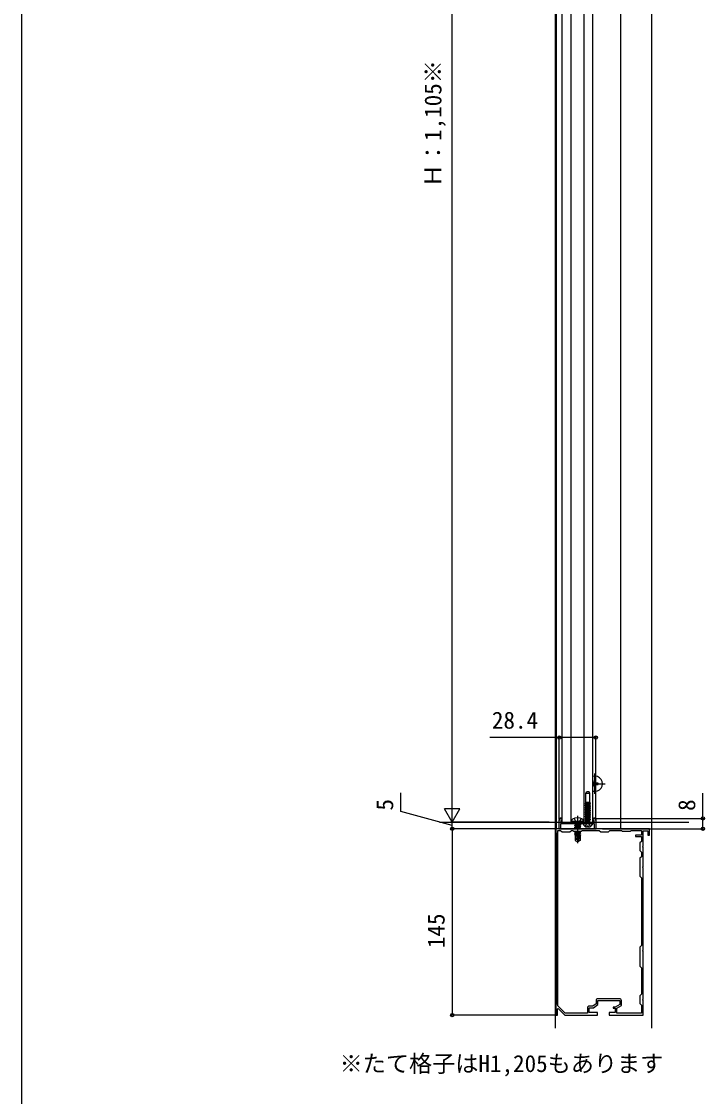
# Model space of a CAD drawing. Units: millimetres, scale not verified. Extents: x -1051 to 1050, y -1573 to 1564.
# Drawn here: x -1050 to -518, y -108 to 728 of the extents above; entities that cross this region are included whole.
import ezdxf
from ezdxf.enums import TextEntityAlignment as Align

# ---------------------------------------------------------------- set-up
doc = ezdxf.new("R2010")
doc.units = ezdxf.units.MM
doc.header["$LTSCALE"] = 5
for name, color, linetype in [('0-1_USER1', 3, 'Continuous'), ('0-2_YKK_11', 7, 'Continuous'), ('0-3_YKK_12', 2, 'Continuous'), ('0-4_YKK_13', 4, 'Continuous'), ('0-5_YKK_D', 6, 'Continuous'), ('0-6_YKK_ZWAK', 7, 'Continuous')]:
    doc.layers.add(name, color=color, linetype=linetype)
doc.styles.add('ＭＳ ゴシック', font='')
doc.styles.get('ＭＳ ゴシック').set_extended_font_data('MS Gothic')

msp = doc.modelspace()

# ---------------------------------------------------------------- linework, layer by layer
at = {"layer": '0-2_YKK_11'}
msp.add_line((-584.675, -31.963), (-601.375, -31.963), dxfattribs=at)
for points in [[(-603.075, 106.737), (-603.075, 100.237), (-604.075, 100.237), (-604.075, 104.037), (-608.755, 104.037), (-609.015, 104.187), (-609.535, 104.187), (-609.795, 104.037), (-616.755, 104.037), (-617.015, 104.187), (-617.275, 104.337), (-617.535, 104.187), (-617.795, 104.037), (-624.755, 104.037), (-625.015, 104.187), (-625.535, 104.187), (-625.795, 104.037), (-630.475, 104.037), (-630.475, 100.237), (-631.475, 100.237), (-631.475, 106.737)], [(-629.975, 108.237), (-629.475, 107.737), (-629.475, 106.737), (-630.275, 106.737), (-630.275, 105.237), (-617.275, 105.237)], [(-617.275, 105.237), (-604.275, 105.237), (-604.275, 106.737), (-605.075, 106.737), (-605.075, 107.737), (-604.575, 108.237)], [(-566.395, 86.512), (-566.275, 86.695), (-566.275, 98.737), (-562.675, 98.737), (-562.675, 95.237), (-561.275, 95.237), (-561.275, 100.237), (-595.816, 100.237), (-596, 100.117), (-596.55, 100.117), (-596.733, 100.237), (-616.816, 100.237), (-617, 100.117), (-617.55, 100.117), (-617.733, 100.237), (-625.816, 100.237), (-626, 100.117), (-626.55, 100.117), (-626.733, 100.237), (-634.275, 100.237), (-634.275, 97.237), (-633.975, 96.937)], [(-633.975, 96.937), (-633.975, -36.463), (-634.275, -36.763), (-634.275, -44.763), (-632.775, -44.763), (-632.775, -39.864), (-632.406, -39.709), (-627.275, -44.763), (-601.775, -44.763), (-601.775, -42.763), (-608.375, -42.763), (-608.375, -39.063), (-604.875, -39.063), (-601.575, -36.563), (-601.575, -33.263), (-584.475, -33.263), (-584.475, -36.563), (-587.975, -38.463), (-589.475, -38.463), (-589.475, -39.363), (-587.975, -39.363), (-587.975, -42.763), (-592.775, -42.763), (-592.775, -44.763), (-566.275, -44.763), (-566.275, -33.222), (-566.395, -33.038), (-566.395, -32.488), (-566.275, -32.305), (-566.275, 4.778), (-566.395, 4.962), (-566.395, 5.512), (-566.275, 5.695), (-566.275, 69.778), (-566.395, 69.962), (-566.395, 70.512), (-566.275, 70.695), (-566.275, 85.778), (-566.395, 85.962), (-566.395, 86.512)], [(-632.675, -37.621), (-632.675, 98.937), (-630.475, 98.937), (-629.275, 97.737), (-623.275, 97.737), (-622.075, 98.937), (-620.975, 98.937), (-620.275, 98.237), (-614.275, 98.237), (-613.575, 98.937), (-600.475, 98.937), (-599.275, 97.737), (-593.275, 97.737), (-592.075, 98.937), (-582.975, 98.937), (-582.275, 98.237), (-576.275, 98.237), (-575.575, 98.937), (-567.575, 98.937), (-567.575, 95.237), (-572.275, 95.237), (-572.275, 94.237), (-567.575, 94.237), (-567.575, 90.437), (-568.775, 89.237), (-568.775, 83.237), (-567.575, 82.037), (-567.575, 78.437), (-568.775, 77.237), (-568.775, 63.237), (-567.575, 62.037), (-567.575, 9.437), (-568.775, 8.237), (-568.775, -6.763), (-567.575, -7.963), (-567.575, -28.563), (-568.775, -29.763), (-568.775, -35.763), (-567.575, -36.963), (-567.575, -43.263)], [(-609.675, -39.263), (-609.675, -43.263), (-626.945, -43.263), (-632.675, -37.621)], [(-602.875, -33.463), (-602.875, -35.917), (-605.312, -37.763), (-608.175, -37.763)], [(-567.575, -43.263), (-586.675, -43.263), (-586.675, -39.237), (-583.175, -37.337), (-583.175, -33.463)]]:
    msp.add_lwpolyline(points, dxfattribs=at)
for centre, start, end in [((-629.975, 106.737), 89.99978, 179.99976), ((-604.575, 106.737), 0.00001, 89.99999), ((-601.375, -33.463), 90.00001, 179.99999), ((-584.675, -33.463), 0.00001, 89.99999), ((-608.175, -39.263), 90.00001, 179.99999)]:
    msp.add_arc(centre, 1.5, start, end, dxfattribs=at)
at = {"layer": '0-3_YKK_12'}
for p, q in [((-634.775, 1213.237), (-634.775, -54.763)), ((-559.775, 1213.237), (-559.775, -54.763)), ((-629.275, 105.237), (-629.275, 1135.237)), ((-622.276, 105.237), (-622.276, 1135.237)), ((-612.275, 105.237), (-612.275, 1135.237)), ((-605.275, 105.237), (-605.275, 1135.237)), ((-724.775, 105.237), (-530.728, 105.237)), ((-629.275, 105.237), (-605.275, 105.237))]:
    msp.add_line(p, q, dxfattribs=at)
msp.add_lwpolyline([(-593.001, 1135.237), (-583.775, 1135.237), (-583.775, 100.237), (-633.775, 100.237), (-633.775, 1035.287), (-633.775, 1135.237)], dxfattribs=at)
at = {"layer": '0-4_YKK_13'}
for p, q in [((-603.775, 127.337), (-603.775, 143.137)), ((-605.275, 135.237), (-595.875, 135.237)), ((-602.275, 134.737), (-601.275, 134.737)), ((-610.891, 121.037), (-610.891, 127.537)), ((-608.205, 129.037), (-610.345, 129.037)), ((-607.659, 127.537), (-608.205, 129.037)), ((-607.659, 121.037), (-607.659, 127.537)), ((-611.275, 121.018), (-611.242, 121.037)), ((-611.275, 120.918), (-610.523, 121.037)), ((-611.275, 121.018), (-611.154, 121.037)), ((-611.275, 121.018), (-611.275, 120.918)), ((-611.275, 120.918), (-610.775, 120.629)), ((-611.275, 119.608), (-607.275, 120.241)), ((-611.275, 119.508), (-607.275, 120.141)), ((-611.275, 119.608), (-610.775, 119.896)), ((-611.275, 119.608), (-611.275, 119.508)), ((-611.275, 119.508), (-610.775, 119.219)), ((-611.275, 118.198), (-607.275, 118.831)), ((-611.275, 118.098), (-607.275, 118.731)), ((-611.275, 118.198), (-610.775, 118.486)), ((-611.275, 118.198), (-611.275, 118.098)), ((-611.275, 118.098), (-610.775, 117.809)), ((-611.275, 116.788), (-607.275, 117.421)), ((-611.275, 116.688), (-607.275, 117.321)), ((-611.275, 116.788), (-610.775, 117.076)), ((-611.242, 121.037), (-607.659, 121.037)), ((-610.775, 120.629), (-608.844, 121.037)), ((-610.775, 119.897), (-610.775, 120.629)), ((-610.775, 119.896), (-607.775, 120.53)), ((-610.775, 119.219), (-607.775, 119.853)), ((-610.775, 118.487), (-610.775, 119.219)), ((-610.775, 118.486), (-607.775, 119.12)), ((-610.775, 117.809), (-607.775, 118.443)), ((-610.775, 117.077), (-610.775, 117.809)), ((-610.775, 117.076), (-607.775, 117.71)), ((-607.775, 120.531), (-607.775, 121.037)), ((-607.275, 120.241), (-607.775, 120.53)), ((-607.275, 120.141), (-607.775, 119.853)), ((-607.775, 119.121), (-607.775, 119.853)), ((-607.275, 118.831), (-607.775, 119.12)), ((-607.275, 118.731), (-607.775, 118.443)), ((-607.775, 117.711), (-607.775, 118.443)), ((-607.275, 117.421), (-607.775, 117.71)), ((-607.275, 117.321), (-607.775, 117.033)), ((-607.275, 120.141), (-607.275, 120.241)), ((-607.275, 118.731), (-607.275, 118.831)), ((-607.275, 117.321), (-607.275, 117.421)), ((-617.275, 110.18), (-617.275, 89.108)), ((-611.275, 116.788), (-611.275, 116.688)), ((-611.275, 116.688), (-610.775, 116.399)), ((-611.275, 115.378), (-607.275, 116.011)), ((-611.275, 115.278), (-607.275, 115.911)), ((-611.275, 115.378), (-610.775, 115.666)), ((-611.275, 115.378), (-611.275, 115.278)), ((-611.275, 115.278), (-610.775, 114.989)), ((-611.275, 113.968), (-607.275, 114.601)), ((-611.275, 113.868), (-607.275, 114.501)), ((-611.275, 113.968), (-610.775, 114.256)), ((-611.275, 113.968), (-611.275, 113.868)), ((-611.275, 113.868), (-610.775, 113.579)), ((-611.275, 112.558), (-607.275, 113.191)), ((-611.275, 112.458), (-607.275, 113.091)), ((-611.275, 112.558), (-610.775, 112.846)), ((-611.275, 112.558), (-611.275, 112.458)), ((-611.275, 112.458), (-610.775, 112.169)), ((-611.275, 111.148), (-607.275, 111.781)), ((-611.275, 111.048), (-607.275, 111.681)), ((-611.275, 111.148), (-610.775, 111.436)), ((-611.275, 111.148), (-611.275, 111.048)), ((-611.275, 111.048), (-610.775, 110.759)), ((-611.275, 109.738), (-607.275, 110.371)), ((-611.275, 109.638), (-607.275, 110.271)), ((-611.275, 109.738), (-610.775, 110.026)), ((-611.275, 109.738), (-611.275, 109.638)), ((-611.275, 109.638), (-610.775, 109.349)), ((-611.275, 108.328), (-607.275, 108.961)), ((-611.275, 108.228), (-607.275, 108.861)), ((-610.775, 116.399), (-607.775, 117.033)), ((-610.775, 115.667), (-610.775, 116.399)), ((-610.775, 115.666), (-607.775, 116.3)), ((-610.775, 114.989), (-607.775, 115.623)), ((-610.775, 114.257), (-610.775, 114.989)), ((-610.775, 114.256), (-607.775, 114.89)), ((-610.775, 113.579), (-607.775, 114.213)), ((-610.775, 112.847), (-610.775, 113.579)), ((-610.775, 112.846), (-607.775, 113.48)), ((-610.775, 112.169), (-607.775, 112.803)), ((-610.775, 111.437), (-610.775, 112.169)), ((-610.775, 111.436), (-607.775, 112.07)), ((-610.775, 110.759), (-607.775, 111.393)), ((-610.775, 110.027), (-610.775, 110.759)), ((-610.775, 110.026), (-607.775, 110.66)), ((-610.775, 109.349), (-607.775, 109.983)), ((-610.775, 108.617), (-610.775, 109.349)), ((-610.775, 108.616), (-607.775, 109.25)), ((-607.775, 116.301), (-607.775, 117.033)), ((-607.275, 116.011), (-607.775, 116.3)), ((-607.275, 115.911), (-607.775, 115.623)), ((-607.775, 114.891), (-607.775, 115.623)), ((-607.275, 114.601), (-607.775, 114.89)), ((-607.275, 114.501), (-607.775, 114.213)), ((-607.775, 113.481), (-607.775, 114.213)), ((-607.275, 113.191), (-607.775, 113.48)), ((-607.275, 113.091), (-607.775, 112.803)), ((-607.775, 112.071), (-607.775, 112.803)), ((-607.275, 111.781), (-607.775, 112.07)), ((-607.275, 111.681), (-607.775, 111.393)), ((-607.775, 110.661), (-607.775, 111.393)), ((-607.275, 110.371), (-607.775, 110.66)), ((-607.275, 110.271), (-607.775, 109.983)), ((-607.775, 109.251), (-607.775, 109.983)), ((-607.275, 108.961), (-607.775, 109.25)), ((-607.275, 108.861), (-607.775, 108.573)), ((-607.275, 115.911), (-607.275, 116.011)), ((-607.275, 114.501), (-607.275, 114.601)), ((-607.275, 113.091), (-607.275, 113.191)), ((-607.275, 111.681), (-607.275, 111.781)), ((-607.275, 110.271), (-607.275, 110.371)), ((-607.275, 108.861), (-607.275, 108.961)), ((-629.975, 108.537), (-629.275, 108.537)), ((-629.525, 106.537), (-629.275, 106.537)), ((-621.879, 105.825), (-621.677, 106.972)), ((-612.67, 105.825), (-621.879, 105.825)), ((-621.879, 105.825), (-621.775, 105.237)), ((-612.774, 105.237), (-621.775, 105.237)), ((-619.747, 102.824), (-614.803, 103.648)), ((-614.803, 103.53), (-619.747, 102.706)), ((-619.747, 102.824), (-619.099, 103.198)), ((-619.747, 102.824), (-619.747, 102.706)), ((-619.747, 102.706), (-619.099, 102.332)), ((-619.747, 101.176), (-614.803, 102)), ((-614.803, 101.882), (-619.747, 101.058)), ((-619.747, 101.176), (-619.099, 101.55)), ((-619.747, 101.176), (-619.747, 101.058)), ((-619.747, 101.058), (-619.099, 100.684)), ((-619.197, 104.037), (-619.099, 103.98)), ((-619.099, 103.98), (-618.912, 104.037)), ((-615.45, 104.021), (-619.099, 103.198)), ((-619.099, 103.98), (-619.099, 103.198)), ((-615.45, 103.156), (-619.099, 102.332)), ((-615.45, 102.374), (-619.099, 101.55)), ((-619.099, 102.332), (-619.099, 101.55)), ((-619.099, 100.684), (-619.099, 100.237)), ((-615.45, 100.726), (-617.666, 100.225)), ((-615.494, 100.237), (-614.803, 100.352)), ((-615.45, 104.037), (-615.45, 104.021)), ((-614.803, 103.648), (-615.45, 104.021)), ((-614.803, 103.53), (-615.45, 103.156)), ((-615.45, 103.156), (-615.45, 102.374)), ((-614.803, 102), (-615.45, 102.374)), ((-615.45, 101.508), (-615.45, 100.726)), ((-614.803, 100.352), (-615.45, 100.726)), ((-614.803, 103.648), (-614.803, 103.53)), ((-614.803, 102), (-614.803, 101.882)), ((-614.803, 100.352), (-614.803, 100.234)), ((-612.67, 105.825), (-612.873, 106.972)), ((-605.679, 104.037), (-612.87, 104.037)), ((-612.67, 105.825), (-612.774, 105.237)), ((-611.325, 102.071), (-610.42, 103.886)), ((-611.275, 108.328), (-610.775, 108.616)), ((-611.275, 108.328), (-611.275, 108.228)), ((-611.275, 108.228), (-610.775, 107.939)), ((-611.275, 106.918), (-607.275, 107.551)), ((-611.275, 106.818), (-607.275, 107.451)), ((-611.275, 106.918), (-610.775, 107.206)), ((-611.275, 106.918), (-611.275, 106.818)), ((-611.275, 106.818), (-610.775, 106.529)), ((-610.895, 105.237), (-610.895, 106.343)), ((-610.895, 106.343), (-607.655, 106.343)), ((-610.775, 107.939), (-607.775, 108.573)), ((-610.775, 107.207), (-610.775, 107.939)), ((-610.775, 107.206), (-607.775, 107.84)), ((-610.775, 106.529), (-607.775, 107.163)), ((-610.775, 106.343), (-610.775, 106.529)), ((-609.275, 104.495), (-610.42, 103.886)), ((-609.275, 104.495), (-608.13, 103.886)), ((-608.85, 101.558), (-608.85, 102.437)), ((-607.225, 102.071), (-608.13, 103.886)), ((-607.775, 107.841), (-607.775, 108.573)), ((-607.275, 107.551), (-607.775, 107.84)), ((-607.275, 107.451), (-607.775, 107.163)), ((-607.775, 106.343), (-607.775, 107.163)), ((-607.655, 105.237), (-607.655, 106.343)), ((-607.275, 107.451), (-607.275, 107.551)), ((-605.275, 108.537), (-604.575, 108.537)), ((-605.025, 106.737), (-605.275, 106.737)), ((-605.275, 106.537), (-605.025, 106.537)), ((-605.025, 106.737), (-605.025, 106.537)), ((-619.747, 97.88), (-619.099, 98.254)), ((-616.901, 98.237), (-619.747, 97.762)), ((-619.747, 97.88), (-617.607, 98.237)), ((-619.747, 97.88), (-619.747, 97.762)), ((-619.747, 97.762), (-619.099, 97.389)), ((-619.747, 96.232), (-614.803, 97.056)), ((-614.803, 96.939), (-619.747, 96.115)), ((-619.747, 96.232), (-619.099, 96.606)), ((-619.747, 96.232), (-619.747, 96.115)), ((-619.747, 96.115), (-619.099, 95.741)), ((-616.476, 95.22), (-619.511, 94.72)), ((-619.511, 94.72), (-619.099, 94.958)), ((-619.276, 94.609), (-619.511, 94.72)), ((-619.276, 94.609), (-619.276, 91.166)), ((-616.634, 94.526), (-619.276, 94.526)), ((-618.099, 92.171), (-619.276, 91.166)), ((-615.45, 97.43), (-619.099, 96.606)), ((-619.099, 97.389), (-619.099, 96.606)), ((-616.209, 96.393), (-619.099, 95.741)), ((-619.099, 95.741), (-619.099, 94.958)), ((-616.397, 95.568), (-619.099, 94.958)), ((-616.547, 94.907), (-618.509, 94.526)), ((-617.292, 99.937), (-617.162, 99.959)), ((-616.204, 96.417), (-617.275, 91.708)), ((-615.694, 96.538), (-617.098, 90.361)), ((-615.45, 95.782), (-615.631, 95.741)), ((-614.921, 95.476), (-615.627, 95.36)), ((-614.921, 95.223), (-615.627, 95.085)), ((-615.274, 94.526), (-615.627, 94.526)), ((-615.45, 98.213), (-615.45, 97.43)), ((-614.803, 97.056), (-615.45, 97.43)), ((-615.45, 96.565), (-615.45, 95.782)), ((-614.921, 95.476), (-615.45, 95.782)), ((-615.274, 95.019), (-615.274, 91.166)), ((-614.921, 95.476), (-614.921, 95.223)), ((-614.803, 97.056), (-614.803, 96.939)), ((-619.276, 91.166), (-617.451, 89.935)), ((-617.275, 91.708), (-617.451, 89.935)), ((-617.451, 89.935), (-617.098, 89.935)), ((-617.275, 91.708), (-617.275, 89.935)), ((-615.274, 91.166), (-617.098, 89.935)), ((-617.098, 90.361), (-617.098, 89.935)), ((-615.274, 91.166), (-615.627, 91.353))]:
    msp.add_line(p, q, dxfattribs=at)
for points in [[(-603.275, 136.737), (-603.275, 137.737), (-604.275, 137.737), (-604.275, 136.737)], [(-601.275, 134.737), (-601.275, 135.737), (-602.275, 135.737)], [(-607.659, 127.537), (-610.891, 127.537), (-610.345, 129.037)], [(-604.275, 133.737), (-604.275, 132.737), (-603.275, 132.737), (-603.275, 133.737)], [(-631.775, 106.737), (-631.775, 100.237), (-602.775, 100.237), (-602.775, 106.737)], [(-629.275, 106.737), (-629.525, 106.737), (-629.525, 106.537)], [(-619.982, 108.273), (-618.622, 105.546), (-617.275, 104.83)], [(-614.803, 101.882), (-615.45, 101.508), (-619.099, 100.684)], [(-614.567, 108.273), (-615.927, 105.546), (-617.275, 104.83)], [(-609.7, 101.558), (-609.7, 102.437), (-608.85, 102.437)], [(-615.409, 98.237), (-615.45, 98.213), (-619.099, 97.389)], [(-617.275, 91.582), (-618.099, 92.171), (-618.334, 94.526)], [(-615.627, 96.352), (-615.627, 91.353), (-617.098, 90.361)], [(-614.803, 96.939), (-615.45, 96.565), (-615.676, 96.514)], [(-614.921, 95.223), (-615.45, 94.917), (-615.627, 94.877)]]:
    msp.add_lwpolyline(points, dxfattribs=at)
for centre, radius, start, end in [((-603.775, 135.237), 5.9, 255.27147, 104.72853), ((-605.275, 136.737), 1, 270, 0), ((-605.275, 133.737), 1, 0, 90), ((-602.275, 136.737), 1, 180, 270), ((-602.275, 133.737), 1, 90, 180), ((-617.275, 101.117), 7.651, 59.36409, 120.63591), ((-629.975, 106.737), 1.8, 90, 180), ((-629.525, 105.987), 0.75, 90, 289.47258), ((-629.525, 105.987), 0.55, 90, 297.03765), ((-620.634, 106.789), 1.059, 120.63591, 170), ((-619.335, 105.001), 0.235, 89.55343, 90), ((-615.215, 105.001), 0.235, 90, 90.37554), ((-613.916, 106.789), 1.059, 10, 59.36409), ((-612.87, 103.882), 0.154, 90, 207.28096), ((-609.275, 105.737), 4.2, 207.28096, 264.19227), ((-609.275, 105.737), 4.2, 275.80773, 332.71904), ((-605.679, 103.882), 0.154, 332.71904, 90), ((-605.025, 105.987), 0.75, 250.52791, 90), ((-605.025, 105.987), 0.55, 242.96306, 90), ((-604.575, 106.737), 1.8, 0, 90), ((-615.919, 96.352), 0.292, 0, 167.19096)]:
    msp.add_arc(centre, radius, start, end, dxfattribs=at)
at = {"layer": '0-5_YKK_D'}
for p, q in [((-714.775, 117.237), (-714.775, 1198.237)), ((-631.475, 107.737), (-631.475, 172.137)), ((-603.075, 107.737), (-603.075, 172.137)), ((-714.775, 105.237), (-714.775, 126.021)), ((-714.775, 105.237), (-720.775, 115.629)), ((-708.775, 115.629), (-720.775, 115.629)), ((-714.775, 105.237), (-708.775, 115.629)), ((-639.275, 105.237), (-715.775, 105.237)), ((-639.275, 105.237), (-715.775, 105.237)), ((-714.775, 100.237), (-714.775, 105.237)), ((-603.575, 108.237), (-518.775, 108.237)), ((-634.975, 100.237), (-715.775, 100.237)), ((-634.975, 100.237), (-715.775, 100.237)), ((-714.775, 100.237), (-714.775, -44.763)), ((-597.775, 100.237), (-518.775, 100.237)), ((-634.975, -44.763), (-715.775, -44.763))]:
    msp.add_line(p, q, dxfattribs=at)
for points in [[(-603.075, 171.137), (-631.475, 171.137), (-685.614, 171.137)], [(-714.775, 102.737), (-754.775, 113.711), (-754.775, 128.143)], [(-519.775, 100.237), (-519.775, 108.237), (-519.775, 127.973)]]:
    msp.add_lwpolyline(points, dxfattribs=at)
for centre in [(-631.475, 171.137), (-603.075, 171.137), (-519.775, 108.237), (-714.775, 100.237), (-714.775, 100.237), (-519.775, 100.237), (-714.775, -44.763)]:
    msp.add_circle(centre, 1.275, dxfattribs=at)
at = {"layer": '0-6_YKK_ZWAK'}
msp.add_line((-1050, 1488.3), (-1050, -1571.7), dxfattribs=at)

# ---------------------------------------------------------------- texts
at = {"layer": '0-1_USER1', "style": 'ＭＳ ゴシック'}
msp.add_text('※たて格子はH1,205もあります', height=13.2, dxfattribs=at).set_placement((-802.455, -92.973), align=Align.BOTTOM_LEFT)
at = {"layer": '0-5_YKK_D', "style": 'ＭＳ ゴシック'}
for s, p in [('Ｈ：1,105※', (-719.229, 599.237)), ('5', (-756.775, 114.382)), ('8', (-521.775, 114.109)), ('145', (-716.775, 7.384))]:
    msp.add_text(s, height=13.2, rotation=90, dxfattribs=at).set_placement(p, align=Align.BOTTOM_LEFT)
msp.add_text('28.4', height=13.2, dxfattribs=at).set_placement((-683.944, 174.137), align=Align.BOTTOM_LEFT)

doc.saveas('drawing.dxf')
